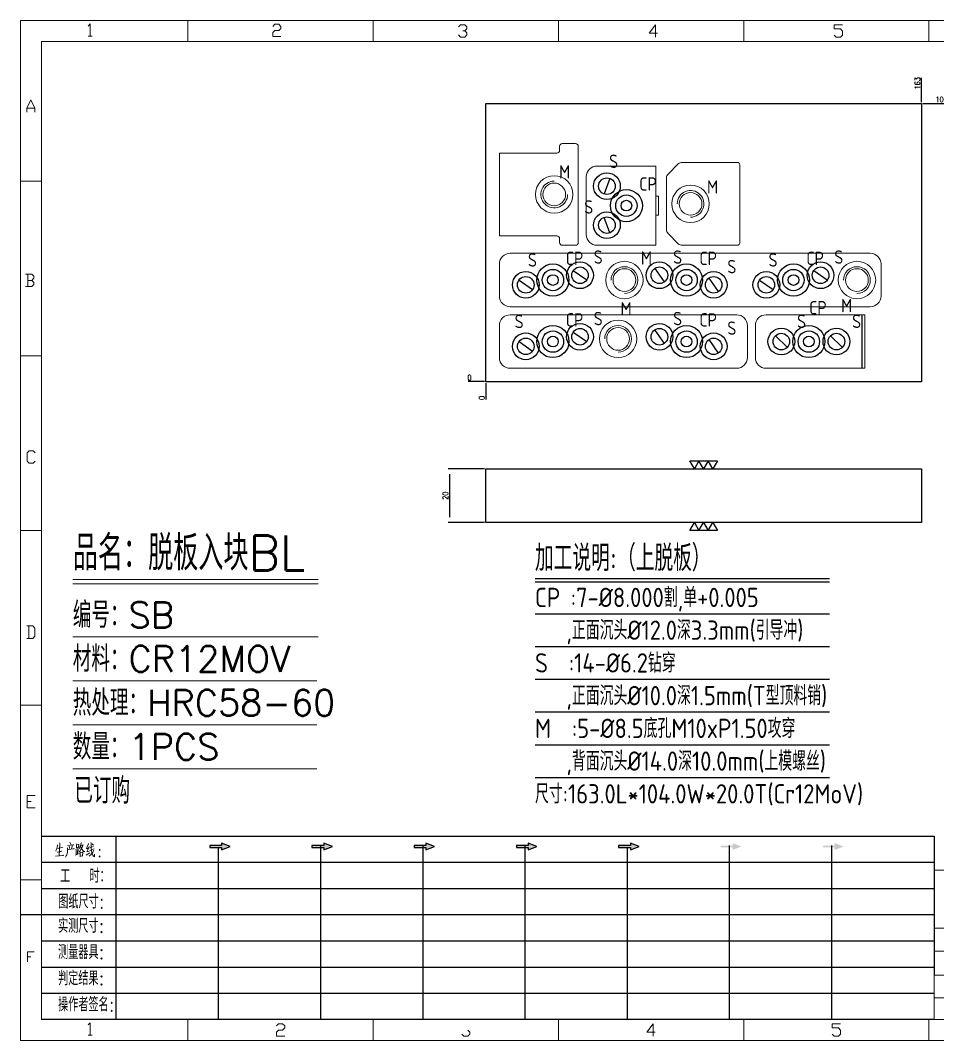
# Model space of a CAD drawing. Header units: millimetres. Extents: x 88508 to 142116, y -5268 to 20283.
# Drawn here: x 102029.4 to 102372.6, y 3909.3 to 4290.8 of the extents above; entities that cross this region are included whole.
import ezdxf
from ezdxf.enums import TextEntityAlignment as Align

# ---------------------------------------------------------------- set-up
doc = ezdxf.new("R2010")
doc.units = ezdxf.units.MM
doc.linetypes.add('$TD_AUDIT_GENERATED_(575F8F)', pattern=[0])
doc.linetypes.add('HIDDEN', pattern=[0])
for name, color, linetype in [('DIM', 4, 'Continuous'), ('PRESS', 3, 'Continuous'), ('PS_P', 2, 'Continuous'), ('PS_P_O', 1, '$TD_AUDIT_GENERATED_(575F8F)')]:
    doc.layers.add(name, color=color, linetype=linetype)
doc.styles.add('chinesef_fs', font='simplex.shx', dxfattribs={"bigfont": 'gbcbig.shx'})
doc.styles.add('gbenor', font='gbenor.shx', dxfattribs={"bigfont": 'gbcbig.shx'})
doc.styles.add('GBENOR_', font='gbenor.shx', dxfattribs={"bigfont": 'gbcbig'})
doc.styles.get("Standard").update_dxf_attribs({"font": 'txt.shx', "width": 0.85, "bigfont": 'ctxt.shx'})
doc.styles.add('TXT', font='txt.shx', dxfattribs={"width": 0.8, "bigfont": 'ctxt.shx'})
doc.dimstyles.new('T-2-WX', dxfattribs={"dimtxt": 2, "dimasz": 2, "dimexe": 0.5, "dimexo": 0.5, "dimgap": 0.5, "dimtad": 1, "dimtxsty": 'Standard', "dimblk": 'OPEN30', "dimcen": 0, "dimazin": 3, "dimtfac": 1, "dimtmove": 0, "dimatfit": 3, "dimldrblk": 'OPEN30', "dimlwd": -1, "dimlwe": -1})

# ---------------------------------------------------------------- blocks, each defined once
blk = doc.blocks.new('*D9679')
at = {"layer": 'Defpoints', "color": 0}
for p in [(102366.54, 4259.69), (102371.54, 4259.69), (102203.54, 4155.69)]:
    blk.add_point(p, dxfattribs=at)
at = {"layer": 'DIM', "color": 0}
blk.add_line((102367.04, 4259.69), (102376.25, 4259.69), dxfattribs=at)
at = {"layer": 'DIM', "color": 0, "insert": (102374.15, 4261.19), "char_height": 2, "attachment_point": 5}
blk.add_mtext('104', dxfattribs=at)
blk = doc.blocks.new('_Open30')
blk = doc.blocks.new('*D9680')
at = {"layer": 'Defpoints', "color": 0}
for p in [(102198.54, 4155.69), (102203.54, 4155.69), (102203.54, 4155.69)]:
    blk.add_point(p, dxfattribs=at)
at = {"layer": 'DIM', "color": 0}
blk.add_line((102203.04, 4155.69), (102196.91, 4155.69), dxfattribs=at)
at = {"layer": 'DIM', "color": 0, "insert": (102197.48, 4157.19), "char_height": 2, "attachment_point": 5}
blk.add_mtext('0', dxfattribs=at)
blk = doc.blocks.new('*D9681')
at = {"layer": 'Defpoints', "color": 0}
for p in [(102203.54, 4155.69), (102203.54, 4155.69), (102203.54, 4150.69)]:
    blk.add_point(p, dxfattribs=at)
at = {"layer": 'DIM', "color": 0}
blk.add_line((102203.54, 4155.19), (102203.54, 4149.05), dxfattribs=at)
at = {"layer": 'DIM', "color": 0, "insert": (102202.04, 4149.62), "char_height": 2, "attachment_point": 5, "rotation": 90}
blk.add_mtext('0', dxfattribs=at)
blk = doc.blocks.new('*D9682')
at = {"layer": 'Defpoints', "color": 0}
for p in [(102366.54, 4264.69), (102366.54, 4259.69), (102203.54, 4155.69)]:
    blk.add_point(p, dxfattribs=at)
at = {"layer": 'DIM', "color": 0}
blk.add_line((102366.54, 4260.19), (102366.54, 4269.32), dxfattribs=at)
at = {"layer": 'DIM', "color": 0, "insert": (102365.04, 4267.25), "char_height": 2, "attachment_point": 5, "rotation": 90}
blk.add_mtext('163', dxfattribs=at)
blk = doc.blocks.new('*D9683')
at = {"layer": 'Defpoints', "color": 0}
for p in [(102203.54, 4123.06), (102189.93, 4103.06), (102203.54, 4103.06)]:
    blk.add_point(p, dxfattribs=at)
at = {"layer": 'DIM', "color": 0}
for p, q in [((102203.04, 4123.06), (102189.43, 4123.06)), ((102189.93, 4121.06), (102189.93, 4105.06)), ((102203.04, 4103.06), (102189.43, 4103.06))]:
    blk.add_line(p, q, dxfattribs=at)
at = {"layer": 'DIM', "color": 0, "insert": (102188.43, 4113.06), "char_height": 2, "attachment_point": 5, "rotation": 90}
blk.add_mtext('20', dxfattribs=at)
blk = doc.blocks.new('U40')
for points in [[(351.8, 337.7), (351.8, 333.2), (367, 339.3), (351.8, 345.3), (351.8, 340.8), (331.2, 340.8), (331.2, 337.7)], [(545.7, 339.3), (530.6, 345.3), (530.6, 340.8), (509.9, 340.8), (509.9, 337.7), (530.6, 337.7), (530.6, 333.2)], [(724.5, 339.3), (709.3, 345.3), (709.3, 340.8), (688.7, 340.8), (688.7, 337.7), (709.3, 337.7), (709.3, 333.2)], [(903.3, 339.3), (888.1, 345.3), (888.1, 340.8), (867.5, 340.8), (867.5, 337.7), (888.1, 337.7), (888.1, 333.2)], [(1082.1, 339.3), (1066.9, 345.3), (1066.9, 340.8), (1046.3, 340.8), (1046.3, 337.7), (1066.9, 337.7), (1066.9, 333.2)], [(1245.7, 337.7), (1245.7, 333.2), (1260.9, 339.3), (1245.7, 345.3), (1245.7, 340.8), (1225.1, 340.8), (1225.1, 337.7)], [(1424.5, 337.7), (1424.5, 333.2), (1439.7, 339.3), (1424.5, 345.3), (1424.5, 340.8), (1403.8, 340.8), (1403.8, 337.7)]]:
    blk.add_hatch(color=3).paths.add_polyline_path(points)
at = {"color": 254, "lineweight": 18}
for p, q in [((0, 1783.5), (0, 0)), ((0, 1783.5), (2530.2, 1783.5)), ((941.1, 1783.5), (941.1, 1746.5)), ((1265.1, 1783.5), (1265.1, 1746.5)), ((1589.1, 1783.5), (1589.1, 1746.5)), ((37, 37), (37, 1746.5)), ((37, 1746.5), (2493.2, 1746.5)), ((0, 1502.7), (37, 1502.7)), ((0, 1197.2), (37, 1197.2)), ((0, 891.7), (37, 891.7)), ((0, 586.3), (37, 586.3)), ((1598.1, 298), (2493.2, 298)), ((0, 280.8), (37, 280.8)), ((1598.2, 196.6), (2493.2, 196.6)), ((2493.2, 156.4), (1598.2, 156.4)), ((2493.2, 114.1), (1598.2, 114.1)), ((2493.2, 75), (1598.2, 75)), ((37, 37), (2493.2, 37)), ((941.1, 0), (941.1, 37)), ((1265.1, 0), (1265.1, 37)), ((1589.1, 0), (1589.1, 37)), ((0, 0), (2530.2, 0))]:
    blk.add_line(p, q, dxfattribs=at)
at = {"color": 254, "linetype": 'Continuous', "lineweight": 18}
for p, q in [((293.1, 1783.5), (293.1, 1746.5)), ((617.1, 1783.5), (617.1, 1746.5)), ((1598.1, 298), (1598.1, 37)), ((1598.2, 298), (1598.2, 37)), ((293.1, 0), (293.1, 37)), ((617.1, 0), (617.1, 37))]:
    blk.add_line(p, q, dxfattribs=at)
for p, q in [((38, 357.6), (1598.2, 357.6)), ((1598.2, 357.6), (1598.2, 116.2)), ((38, 311.8), (1598.2, 311.8)), ((37.1, 266), (1598.2, 266)), ((0.1, 220.2), (1598.2, 220.2)), ((37.1, 174.4), (1598.2, 174.4)), ((37.1, 128.6), (1598.2, 128.6)), ((37.1, 82.8), (1598.2, 82.8))]:
    blk.add_line(p, q)
at = {"color": 254}
for p, q in [((167.8, 37), (167.8, 357.6)), ((525.5, 37), (525.5, 340.8)), ((704.3, 37), (704.3, 340.8)), ((883.1, 37), (883.1, 340.8)), ((1240.6, 37), (1240.6, 340.8)), ((1419.4, 37), (1419.4, 340.8)), ((346.7, 37), (346.7, 337.9)), ((1061.9, 37), (1061.9, 337.7)), ((1598.2, 37), (38, 37))]:
    blk.add_line(p, q, dxfattribs=at)
at = {"color": 92, "lineweight": 18}
for points in [[(118.3, 1773.7), (121.9, 1777.3), (121.9, 1755.8)], [(441.4, 1773.1), (445, 1776.7), (452.2, 1776.7), (455.8, 1773.1), (455.8, 1769.5), (452.2, 1765.9), (445, 1765.9), (441.4, 1762.3), (441.4, 1755.1), (455.8, 1755.1)], [(766.4, 1772.4), (770, 1776), (777.2, 1776), (780.8, 1772.4), (780.8, 1768.8), (777.2, 1765.2), (773.6, 1765.2)], [(1114.4, 1761.4), (1100, 1761.4), (1110.8, 1775.8), (1110.8, 1754.2)], [(1423.4, 1757.7), (1427, 1754.1), (1434.2, 1754.1), (1437.8, 1757.7), (1437.8, 1764.9), (1434.2, 1768.5), (1423.4, 1768.5), (1423.4, 1775.7), (1437.8, 1775.7)], [(118.3, 1755.8), (125.5, 1755.8)], [(777.2, 1765.2), (780.8, 1761.6), (780.8, 1758), (777.2, 1754.4), (770, 1754.4), (766.4, 1758)], [(11.1, 1622.8), (11.1, 1630), (18.3, 1644.4), (25.5, 1630), (25.5, 1622.8)], [(11.1, 1630), (25.5, 1630)], [(20, 1329), (23.6, 1332.6), (23.6, 1336.2), (20, 1339.8), (9.2, 1339.8)], [(12.8, 1339.8), (12.8, 1318.2)], [(9.2, 1318.2), (20, 1318.2), (23.6, 1321.8), (23.6, 1325.4), (20, 1329), (12.8, 1329)], [(26.1, 1013.2), (22.5, 1009.6), (15.3, 1009.6), (11.7, 1013.2), (11.7, 1027.6), (15.3, 1031.2), (22.5, 1031.2), (26.1, 1027.6)], [(11, 703.2), (21.8, 703.2), (25.4, 706.8), (25.4, 721.2), (21.8, 724.8), (11, 724.8)], [(14.6, 724.8), (14.6, 703.2)], [(26.1, 407), (11.7, 407), (11.7, 428.6), (26.1, 428.6)], [(11.7, 417.8), (18.9, 417.8)], [(12.3, 137.7), (12.3, 155), (23.8, 155)], [(12.3, 146.4), (18.1, 146.4)], [(118.3, 27.4), (121.9, 31), (121.9, 9.4)], [(447.9, 25.7), (451.5, 29.3), (458.7, 29.3), (462.3, 25.7), (462.3, 22.1), (458.7, 18.5), (451.5, 18.5), (447.9, 14.9), (447.9, 7.7), (462.3, 7.7)], [(782.7, 18.5), (786.3, 14.9), (786.3, 11.3), (782.7, 7.7), (775.5, 7.7), (771.9, 11.3)], [(1110.3, 14.9), (1095.9, 14.9), (1106.7, 29.3), (1106.7, 7.7)], [(1419.9, 11.3), (1423.5, 7.7), (1430.7, 7.7), (1434.3, 11.3), (1434.3, 18.5), (1430.7, 22.1), (1419.9, 22.1), (1419.9, 29.3), (1434.3, 29.3)], [(118.3, 9.4), (125.5, 9.4)]]:
    blk.add_lwpolyline(points, dxfattribs=at)
at = {"color": 92, "lineweight": 0}
for points in [[(65, 342.2), (64.8, 341), (64.1, 337.9), (63.6, 335.7), (62.8, 333.5), (62.1, 331.4)], [(68.4, 345.9), (68.7, 344.4), (68.1, 322.9)], [(82.6, 340.8), (93.7, 342.2), (93.3, 342.4), (92.4, 342)], [(86.1, 336.1), (86, 337.5), (85.3, 339.8)], [(86.7, 346.7), (87.9, 344.6), (88.3, 343)], [(90.3, 341), (90.4, 339.6), (89.1, 335.3)], [(97.8, 344), (98.1, 342.6), (98.1, 340.8), (98.1, 337.9), (98.1, 336.3), (98.2, 337.7), (102.1, 338.3), (101.8, 338.3), (102.1, 343.6), (102.1, 343.2), (102.1, 342.8), (98.2, 342.2)], [(105.5, 341.2), (105.9, 341), (109.6, 341.8), (109.3, 342.6), (108.5, 339.6), (107.6, 337.3), (106.9, 335.9), (105.9, 334.3), (104.3, 332), (103.1, 330.4), (101.9, 329.4)], [(106.6, 346.5), (106.5, 345.2), (105.1, 341.2), (104.2, 338.9), (103.1, 336.3), (102.6, 335.5)], [(104.9, 339.1), (105.3, 338.7), (107, 335.7), (108.6, 333.3), (109.9, 331.2), (110.3, 330.8), (112.6, 330.8), (110.2, 331.2), (109, 332.6)], [(119.3, 344.8), (119.1, 343.8), (116.8, 338.5), (115.4, 335.5), (119.3, 336.3)], [(120.3, 339.4), (118.1, 333.5), (116.4, 330), (116.1, 329.8), (120.5, 331.4)], [(121.7, 336.7), (127.7, 339.6)], [(123.4, 346.5), (123.5, 345.4), (123.5, 340.8), (123.8, 337.3), (124, 335.3), (124.2, 333.1), (124.5, 331), (124.8, 329), (125.2, 327.4), (125.9, 325.7), (126.9, 323.9), (127.9, 322.7), (128.9, 321.7), (129.6, 321.3), (129.9, 326.1), (129.4, 321.5)], [(127.7, 341.6), (127.2, 342.4), (125.7, 344.2)], [(61.4, 322.3), (68.2, 322.9), (75.3, 323.7), (74.9, 323.9), (73.8, 323.5)], [(63.8, 335.9), (73.4, 337.5), (73.1, 337.7), (72.5, 337.3)], [(64.5, 329.6), (64.8, 329.6), (65.1, 329.6), (72.5, 331), (71.9, 331), (70.9, 330.8)], [(82.6, 335.1), (82.6, 331.8), (82.3, 329), (81.9, 326.8), (81.2, 324.9), (80.3, 323.1), (79.6, 321.9), (78.8, 320.9)], [(93.3, 335.5), (94.1, 335.7), (94.3, 335.5), (82.6, 334.3), (82.6, 335.1), (82.2, 336.9)], [(96.5, 323.9), (102.8, 327.2)], [(97.2, 334.3), (97.5, 333.5), (97.7, 324.7)], [(100.2, 337.9), (100.1, 325.9)], [(100.2, 332.6), (102.4, 333.1)], [(104.2, 330), (104.5, 329), (104.5, 321.1), (104.3, 322.1), (104.5, 322.7), (109.2, 323.1), (108.6, 323.1), (109, 329.2), (109, 330), (109.3, 329.4), (108.6, 329.4), (104.6, 328.8)], [(115.3, 324.3), (121.5, 328.2)], [(128.2, 332.4), (128.1, 331.6), (126.9, 329.6), (125.8, 328), (124.5, 326.3), (123, 324.7), (121.4, 323.3), (120.1, 322.3)], [(121.4, 332.2), (128.8, 335.1)]]:
    blk.add_lwpolyline(points, dxfattribs=at)
for points in [[(367, 339.3), (351.8, 345.3), (351.8, 340.8), (331.2, 340.8), (331.2, 337.7), (351.8, 337.7), (351.8, 333.2), (367, 339.3)], [(545.7, 339.3), (530.6, 345.3), (530.6, 340.8), (509.9, 340.8), (509.9, 337.7), (530.6, 337.7), (530.6, 333.2), (545.7, 339.3)], [(724.5, 339.3), (709.3, 345.3), (709.3, 340.8), (688.7, 340.8), (688.7, 337.7), (709.3, 337.7), (709.3, 333.2), (724.5, 339.3)], [(903.3, 339.3), (888.1, 345.3), (888.1, 340.8), (867.5, 340.8), (867.5, 337.7), (888.1, 337.7), (888.1, 333.2), (903.3, 339.3)], [(1082.1, 339.3), (1066.9, 345.3), (1066.9, 340.8), (1046.3, 340.8), (1046.3, 337.7), (1066.9, 337.7), (1066.9, 333.2), (1082.1, 339.3)]]:
    blk.add_lwpolyline(points)
for points in [[(138.7, 332.4), (139.4, 333.5), (138.7, 334.5), (138, 333.5)], [(138.7, 320.9), (139.4, 321.9), (138.7, 322.9), (138, 321.9)]]:
    blk.add_lwpolyline(points, close=True, dxfattribs=at)
at = {"color": 3, "style": 'chinesef_fs'}
for s, p in [('工  时：', (69.5, 275.7)), ('图纸尺寸:', (66.2, 230.9)), ('实测尺寸:', (65.9, 188.4)), ('测量器具:', (65.9, 142.6)), ('判定结果:', (65.9, 96.8)), ('操作者签名:', (65.9, 51))]:
    blk.add_text(s, height=24.57, dxfattribs=at).set_placement(p)
at = {"lineweight": 18, "style": 'GBENOR_'}
blk.add_attdef('文档路径', (2126, 386.9), '', height=17.8, dxfattribs=at)
at = {"lineweight": 20, "style": 'TXT'}
for tag, height, p in [('18-**-**', 16.3, (1866.6, 256.2)), ('客户名称', 16.1, (1741.1, 134, 0)), ('料厚:', 16.1, (1741.3, 93.2, 0))]:
    blk.add_attdef(tag, text='', height=height, dxfattribs=at).set_placement(p, align=Align.MIDDLE)
for tag, p, height in [('88888', (1850.9, 207.5), 14.9), ('材质:', (1691.2, 168, 0), 16.1), ('核准', (1869.4, 127.5, 0), 16.1), ('设计', (1868.8, 88.3, 0), 16.1), ('绘图', (1868.2, 49.1, 0), 16.1)]:
    blk.add_attdef(tag, p, '', height=height, dxfattribs=at)
for tag, p, height, width in [('3', (2234.7, 206.9), 15.8, 0.7), ('4', (2234.7, 167.4), 15.8, 0.7), ('核准日期', (2041.1, 124.2, 0), 16.1, 0.68), ('设计日期', (2041.1, 84.5, 0), 16.1, 0.68), ('1', (2251.9, 85.9), 14.6, 0.7), ('绘图日期', (2040.9, 46.4, 0), 16.1, 0.68), ('2', (2235, 49.2), 14.6, 0.7)]:
    blk.add_attdef(tag, p, '', height=height, dxfattribs=dict(at, width=width))

msp = doc.modelspace()

# ---------------------------------------------------------------- linework, layer by layer
at = {"layer": 'DIM', "color": 8}
for p, q in [((102221.972, 4082.104), (102332.152, 4082.104)), ((102221.972, 4080.844), (102332.152, 4080.844)), ((102221.972, 4068.892), (102332.152, 4068.892)), ((102221.972, 4056.652), (102332.152, 4056.652)), ((102221.972, 4044.412), (102332.152, 4044.412)), ((102221.972, 4032.172), (102332.152, 4032.172)), ((102221.972, 4019.932), (102332.152, 4019.932)), ((102221.972, 4007.692), (102332.152, 4007.692))]:
    msp.add_line(p, q, dxfattribs=at)
at = {"layer": 'DIM', "color": 4, "linetype": 'Continuous', "lineweight": 13}
for p, q in [((102049.047, 4081.735), (102140.789, 4081.735)), ((102049.047, 4080.045), (102140.789, 4080.045)), ((102049.047, 4060.238), (102140.789, 4060.238)), ((102049.047, 4043.813), (102140.391, 4043.813)), ((102049.047, 4027.389), (102140.391, 4027.389)), ((102049.047, 4010.964), (102140.391, 4010.964))]:
    msp.add_line(p, q, dxfattribs=at)
at = {"layer": 'PRESS', "color": 8, "linetype": 'HIDDEN'}
msp.add_lwpolyline([(102203.545, 4155.688), (102203.545, 4259.688), (102366.545, 4259.688), (102366.545, 4155.688)], close=True, dxfattribs=at)
at = {"layer": 'PRESS'}
for points in [[(102290.241, 4126.06), (102288.509, 4123.06), (102286.777, 4126.06), (102285.045, 4123.06), (102283.313, 4126.06), (102281.581, 4123.06), (102279.849, 4126.06), (102290.241, 4126.06)], [(102279.849, 4100.06), (102281.581, 4103.06), (102283.313, 4100.06), (102285.045, 4103.06), (102286.777, 4100.06), (102288.509, 4103.06), (102290.241, 4100.06), (102279.849, 4100.06)]]:
    msp.add_lwpolyline(points, close=True, dxfattribs=at)
at = {"layer": 'PRESS', "color": 2}
msp.add_lwpolyline([(102203.545, 4123.06), (102366.545, 4123.06), (102366.545, 4103.06), (102203.545, 4103.06)], close=True, dxfattribs=at)
at = {"layer": 'PS_P'}
for p, q in [((102249.925, 4231.657), (102247.839, 4225.925)), ((102249.925, 4211.359), (102247.839, 4217.091)), ((102236.31, 4197.226), (102241.307, 4193.727)), ((102266.772, 4197.975), (102270.271, 4192.978)), ((102326.31, 4197.226), (102331.307, 4193.727)), ((102216.023, 4193.649), (102221.02, 4190.15)), ((102287.059, 4194.398), (102290.558, 4189.401)), ((102306.023, 4193.649), (102311.02, 4190.15)), ((102311.968, 4172.844), (102316.281, 4168.531)), ((102332.568, 4172.844), (102336.881, 4168.531))]:
    msp.add_line(p, q, dxfattribs=at)
at = {"layer": 'PS_P', "linetype": 'HIDDEN'}
msp.add_line((102344.424, 4160.688), (102344.424, 4180.688), dxfattribs=at)
at = {"layer": 'PS_P', "color": 1, "linetype": 'Continuous', "lineweight": 15}
for points in [[(102230.165, 4210.188), (102208.665, 4210.188), (102208.665, 4241.188), (102230.165, 4241.188, 0.4142136), (102231.165, 4242.188), (102231.165, 4243.688, -0.4142136), (102232.165, 4244.688), (102237.165, 4244.688, -0.4142136), (102238.165, 4243.688), (102238.165, 4207.688, -0.4142136), (102237.165, 4206.688), (102232.165, 4206.688, -0.4142136), (102231.165, 4207.688), (102231.165, 4209.188, 0.4142136)], [(102241.165, 4232.328), (102241.165, 4210.688, 0.4142136), (102245.165, 4206.688), (102267.165, 4206.688), (102267.165, 4236.328), (102245.165, 4236.328, 0.4142136)], [(102276.994, 4237.688), (102297.465, 4237.688, -0.4142136), (102298.665, 4236.488), (102298.665, 4207.888, -0.4142136), (102297.465, 4206.688), (102276.994, 4206.688, -0.1989124), (102275.579, 4207.274), (102271.751, 4211.102, -0.1989124), (102271.165, 4212.516), (102271.165, 4231.859, -0.1989124), (102271.751, 4233.274), (102275.579, 4237.102, -0.1989124)]]:
    msp.add_lwpolyline(points, format="xyb", close=True, dxfattribs=at)
at = {"layer": 'PS_P', "lineweight": 18}
for points in [[(102229.165, 4230.688, 2.4142136), (102234.165, 4225.688)], [(102280.165, 4217.188, 2.4142136), (102275.165, 4222.188)]]:
    msp.add_lwpolyline(points, format="xyb", dxfattribs=at)
at = {"layer": 'PS_P', "linetype": 'Continuous', "lineweight": 15}
msp.add_lwpolyline([(102267.165, 4218.008), (102267.165, 4225.008), (102268.165, 4225.008), (102268.165, 4218.008)], close=True, dxfattribs=at)
at = {"layer": 'PS_P', "color": 1, "linetype": 'Continuous', "lineweight": 18}
for points in [[(102351.424, 4187.688, -0.4142136), (102347.424, 4183.688), (102212.665, 4183.688, -0.4142136), (102208.665, 4187.688), (102208.665, 4199.688, -0.4142136), (102212.665, 4203.688), (102347.424, 4203.688, -0.4142136), (102351.424, 4199.688)], [(102301.424, 4164.688, -0.4142136), (102297.424, 4160.688), (102212.665, 4160.688, -0.4142136), (102208.665, 4164.688), (102208.665, 4176.688, -0.4142136), (102212.665, 4180.688), (102297.424, 4180.688, -0.4142136), (102301.424, 4176.688)], [(102304.424, 4164.688), (102304.424, 4176.688, -0.4142136), (102308.424, 4180.688), (102345.424, 4180.688), (102345.424, 4160.688), (102308.424, 4160.688, -0.4142136)]]:
    msp.add_lwpolyline(points, format="xyb", close=True, dxfattribs=at)
at = {"layer": 'PS_P'}
for points in [[(102236.31, 4174.226), (102241.307, 4170.727)], [(102266.772, 4174.975), (102270.271, 4169.978)], [(102216.023, 4170.649), (102221.02, 4167.15)], [(102287.059, 4171.398), (102290.558, 4166.401)]]:
    msp.add_lwpolyline(points, dxfattribs=at)
at = {"layer": 'PS_P', "linetype": 'HIDDEN', "lineweight": 18}
for centre in [(102229.165, 4225.688), (102280.165, 4222.188), (102255.424, 4193.688), (102342.424, 4193.688), (102253.045, 4171.688)]:
    msp.add_circle(centre, 7, dxfattribs=at)
at = {"layer": 'PS_P'}
for centre, radius in [((102248.882, 4228.791), 5), ((102248.882, 4228.791), 3.1), ((102248.882, 4214.225), 5), ((102248.882, 4214.225), 3.1), ((102238.809, 4195.476), 5), ((102268.522, 4195.476), 5), ((102328.809, 4195.476), 5), ((102218.522, 4191.899), 5), ((102238.809, 4195.476), 3.1), ((102268.522, 4195.476), 3.1), ((102288.809, 4191.899), 5), ((102308.522, 4191.899), 5), ((102328.809, 4195.476), 3.1), ((102218.522, 4191.899), 3.1), ((102288.809, 4191.899), 3.1), ((102308.522, 4191.899), 3.1), ((102238.809, 4172.476), 5), ((102268.522, 4172.476), 5), ((102218.522, 4168.899), 5), ((102238.809, 4172.476), 3.1), ((102268.522, 4172.476), 3.1), ((102288.809, 4168.899), 5), ((102314.124, 4170.688), 5), ((102314.124, 4170.688), 3.1), ((102334.724, 4170.688), 5), ((102334.724, 4170.688), 3.1), ((102218.522, 4168.899), 3.1), ((102288.809, 4168.899), 3.1)]:
    msp.add_circle(centre, radius, dxfattribs=at)
at = {"layer": 'PS_P', "lineweight": 18}
for centre in [(102229.165, 4225.688), (102280.165, 4222.188), (102255.424, 4193.688), (102342.424, 4193.688), (102253.045, 4171.688)]:
    msp.add_circle(centre, 4.25, dxfattribs=at)
at = {"layer": 'PS_P', "color": 40, "linetype": 'Continuous'}
for centre in [(102256.165, 4221.508), (102228.665, 4193.688), (102278.665, 4193.688), (102318.665, 4193.688), (102228.665, 4170.688), (102278.665, 4170.688), (102324.424, 4170.688)]:
    msp.add_circle(centre, 6, dxfattribs=at)
at = {"layer": 'PS_P', "color": 1}
for centre in [(102256.165, 4221.508), (102228.665, 4193.688), (102278.665, 4193.688), (102318.665, 4193.688), (102228.665, 4170.688), (102278.665, 4170.688), (102324.424, 4170.688)]:
    msp.add_circle(centre, 4, dxfattribs=at)
at = {"layer": 'PS_P', "lineweight": 18}
for centre in [(102255.424, 4193.688), (102342.424, 4193.688), (102253.045, 4171.688)]:
    msp.add_arc(centre, 5, 270, 180, dxfattribs=at)
at = {"layer": 'PS_P_O', "color": 3}
for centre in [(102256.165, 4221.508), (102228.665, 4193.688), (102278.665, 4193.688), (102318.665, 4193.688), (102228.665, 4170.688), (102278.665, 4170.688), (102324.424, 4170.688)]:
    msp.add_circle(centre, 2, dxfattribs=at)

# ---------------------------------------------------------------- block references
at = {"ltscale": 3, "xscale": 0.2138914329148125, "yscale": 0.2138914329122806, "zscale": 0.2138914329126691}
msp.add_blockref('U40', (102029.446, 3909.301), dxfattribs=at)

# ---------------------------------------------------------------- texts
at = {"layer": 'DIM', "color": 7, "style": 'gbenor'}
for s, p in [('S', (102251.373, 4238.087)), ('M', (102233.056, 4234.149)), ('CP', (102264.267, 4229.61)), ('M', (102288.403, 4228.495)), ('S', (102242.077, 4221.03)), ('CP', (102236.767, 4201.79)), ('S', (102245.614, 4202.282)), ('M', (102263.662, 4201.926)), ('S', (102275.327, 4202.282)), ('CP', (102286.767, 4201.79)), ('CP', (102326.767, 4201.79)), ('S', (102335.614, 4202.282)), ('S', (102221.013, 4201.195)), ('S', (102295.614, 4198.704)), ('S', (102311.013, 4201.195)), ('M', (102256.06, 4182.941)), ('CP', (102327.814, 4183.339)), ('M', (102338.57, 4184.161)), ('CP', (102236.767, 4178.79)), ('S', (102245.614, 4179.282)), ('S', (102275.327, 4179.282)), ('CP', (102286.767, 4178.79)), ('S', (102216.031, 4178.195)), ('S', (102295.614, 4175.704)), ('S', (102321.695, 4178.258)), ('S', (102342.295, 4178.258))]:
    msp.add_text(s, height=5, dxfattribs=at).set_placement(p, align=Align.MIDDLE_CENTER)
at = {"layer": 'DIM', "color": 3, "linetype": 'Continuous', "lineweight": 13, "style": 'chinesef_fs'}
for s, height, p in [('品名：脱板入块BL', 13.0432, (102049.047, 4085.117)), ('编号：SB', 9.6617, (102049.047, 4063.62)), ('材料：CR12MOV', 9.6617, (102049.047, 4047.195)), ('热处理：HRC58-60', 9.66166, (102049.047, 4030.77)), ('数量：1PCS', 9.6617, (102049.047, 4014.345)), ('已订购 ', 9.6617, (102049.635, 3997.921))]:
    msp.add_text(s, height=height, dxfattribs=at).set_placement(p)
at = {"layer": 'DIM', "color": 4, "style": 'gbenor'}
for s, height, p in [('加工说明:（上脱板）', 9.72, (102221.972, 4084.876)), ('   ,正面沉头%%c12.0深3.3mm(引导冲)', 7.2, (102221.972, 4059.172)), ('S  :14-%%C6.2钻穿', 7.2, (102221.972, 4046.932)), ('   ,正面沉头%%c10.0深1.5mm(T型顶料销)', 7.2, (102221.972, 4034.692)), ('M  :5-%%C8.5底孔M10xP1.50攻穿', 7.2, (102221.972, 4022.452)), ('   ,背面沉头%%C14.0深10.0mm(上模螺丝)', 7.2, (102221.972, 4010.212)), ('尺寸:163.0L*104.0W*20.0T(Cr12MoV)', 7.2, (102221.972, 3997.972))]:
    msp.add_text(s, height=height, dxfattribs=at).set_placement(p)
at = {"layer": 'DIM', "color": 1, "style": 'gbenor'}
msp.add_text('CP :7-%%C8.000割,单+0.005', height=7.2, dxfattribs=at).set_placement((102221.972, 4071.412))

# ---------------------------------------------------------------- dimensions: what is measured, and where the dimension line sits
at = {"layer": 'DIM'}
for feature_location, offset, dtype, origin, picture, middle in [((102366.545, 4259.688), (0, 5), 1, (102203.545, 4155.688), '*D9682', (102365.045, 4267.252)), ((102366.545, 4259.688), (5, 0), 0, (102203.545, 4155.688), '*D9679', (102374.15, 4261.188)), ((102203.544871832, 4155.687720843), (-5, 0), 0, (102203.544871832, 4155.687720843), '*D9680', (102197.478205166, 4157.187720843)), ((102203.544871832, 4155.687720843), (0, -5), 1, (102203.544871832, 4155.687720843), '*D9681', (102202.044871832, 4149.621054177))]:
    dim = msp.add_ordinate_dim(feature_location=feature_location, offset=offset, dtype=dtype, origin=origin, dimstyle='T-2-WX', dxfattribs=at)
    dim.commit()
    dim.dimension.update_dxf_attribs({"geometry": picture, "text_midpoint": middle})
dim = msp.add_linear_dim(base=(102189.931, 4103.06), p1=(102203.545, 4123.06), p2=(102203.545, 4103.06), angle=90, dimstyle='T-2-WX', dxfattribs=at)
dim.commit()
dim.dimension.update_dxf_attribs({"geometry": '*D9683', "text_midpoint": (102188.431, 4113.06)})

doc.saveas('drawing.dxf')
